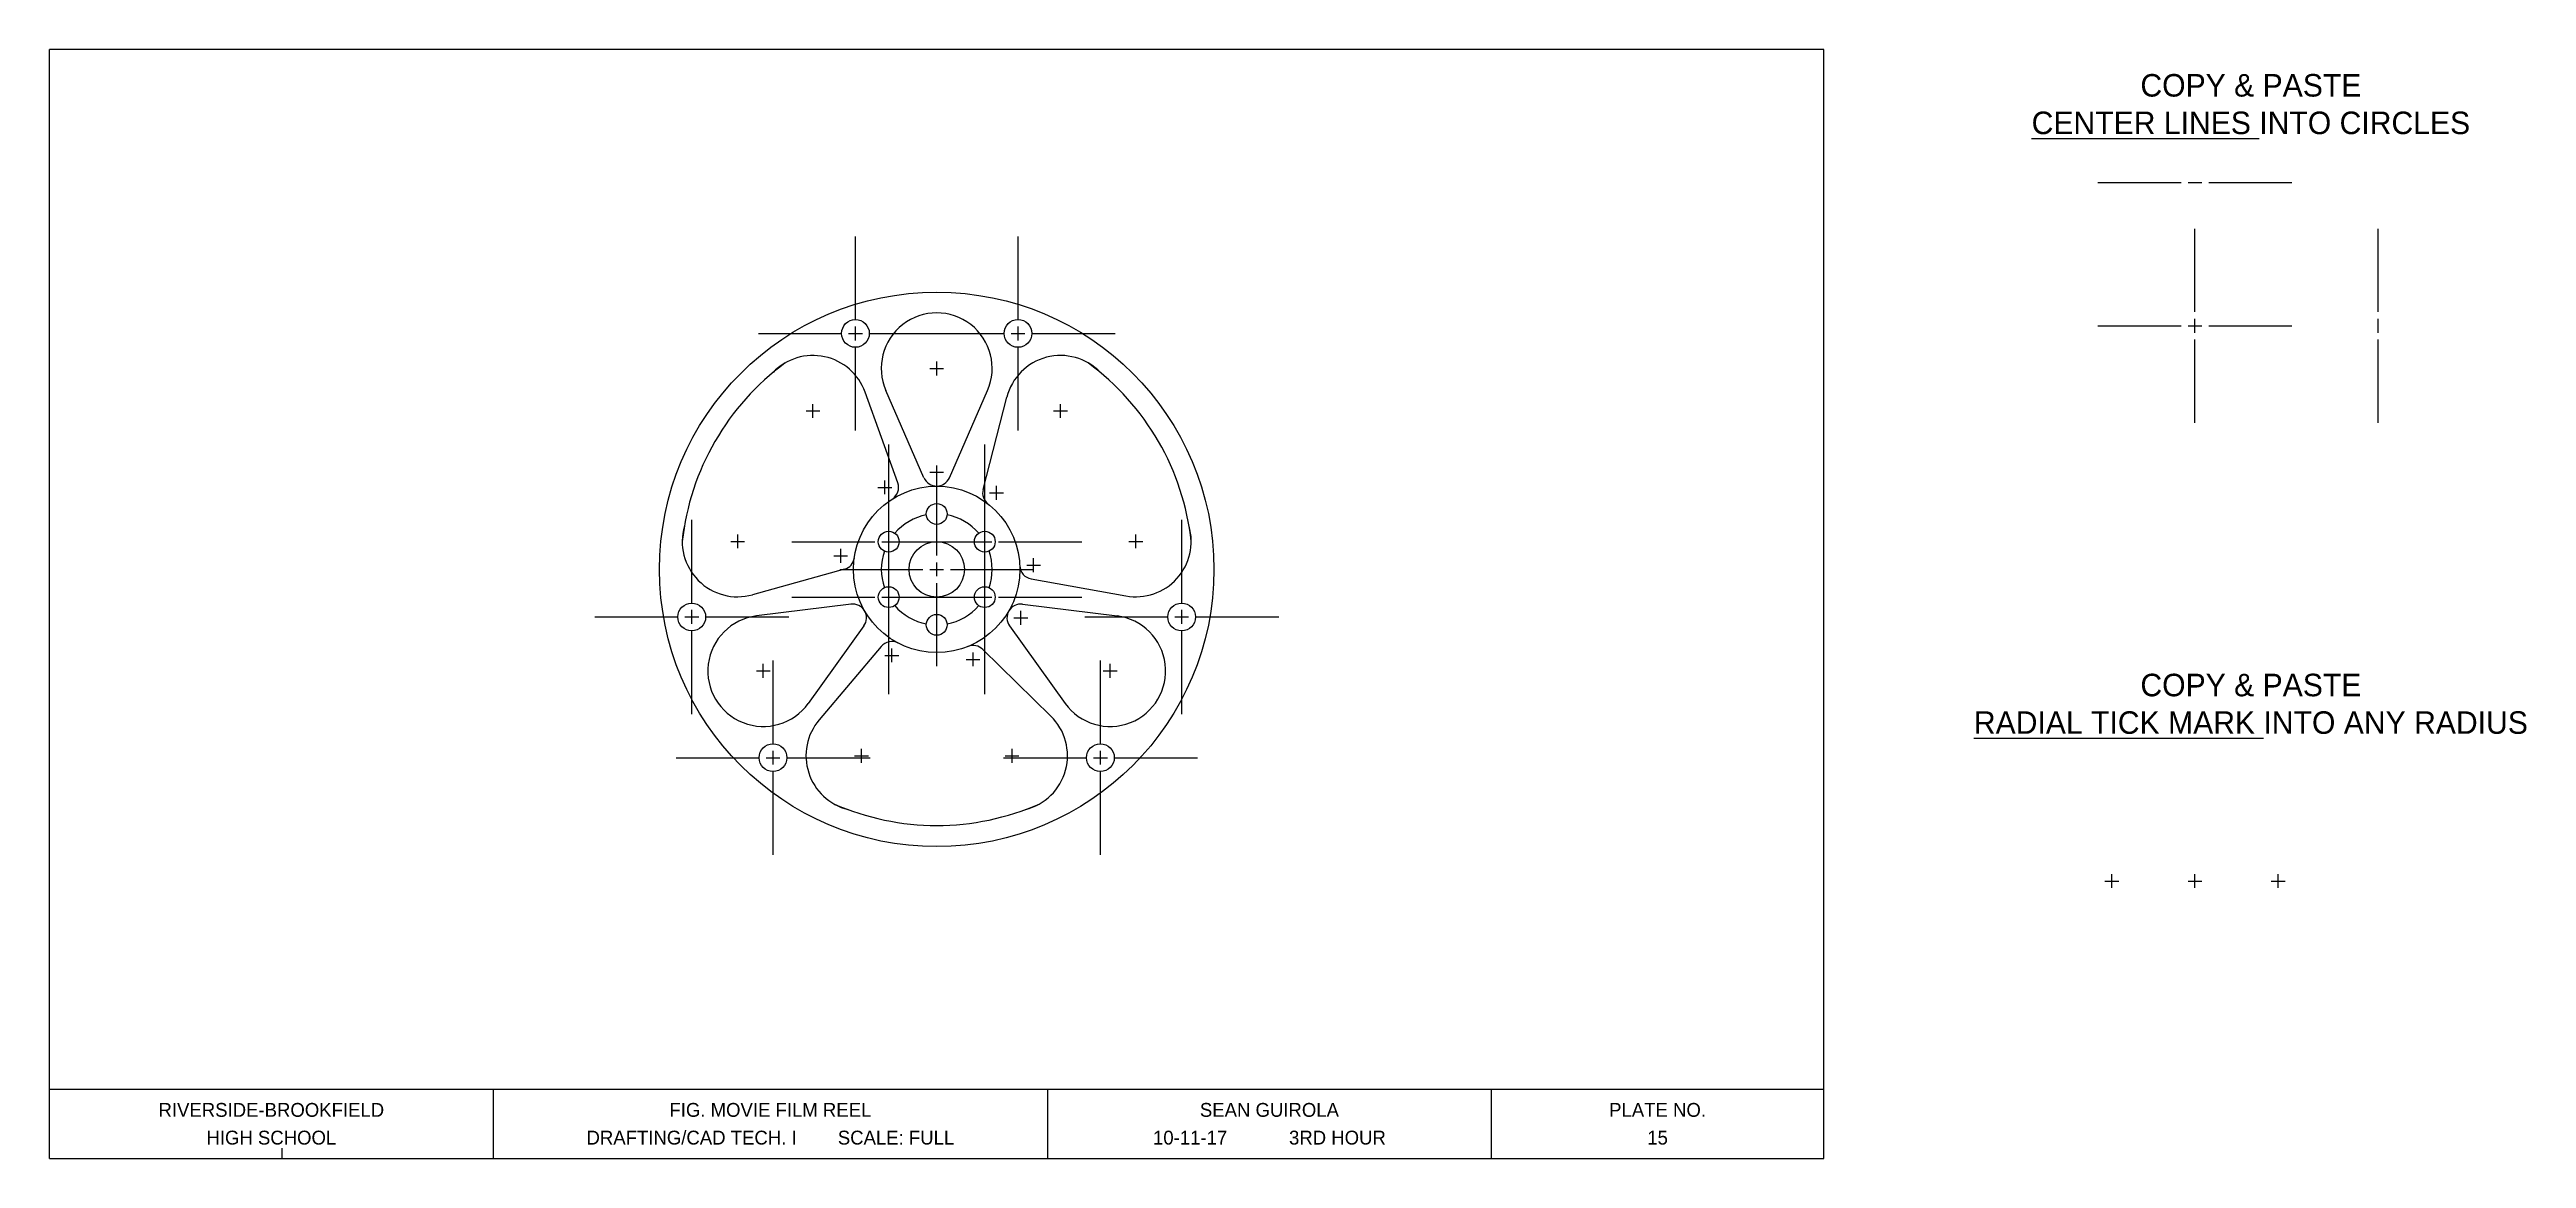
# Model space of a CAD drawing. Header units: inches. Extents: x 0 to 22.3, y 0 to 10.
import ezdxf
from ezdxf.enums import TextEntityAlignment as Align

# ---------------------------------------------------------------- set-up
doc = ezdxf.new("R2010")
doc.units = ezdxf.units.IN
doc.header["$MEASUREMENT"] = 0
for name, color, linetype in [('Boarder Line', 7, 'Continuous'), ('Center Lines', 1, 'Continuous'), ('Title Block', 6, 'Continuous')]:
    doc.layers.add(name, color=color, linetype=linetype)

msp = doc.modelspace()

# ---------------------------------------------------------------- linework, layer by layer
for p, q in [((0, 0), (0, 10)), ((7.885, 6.138), (7.542, 6.925)), ((8.115, 6.138), (8.458, 6.925)), ((7.649, 6.094), (7.355, 6.91)), ((8.418, 6.033), (8.632, 6.865)), ((7.167, 5.314), (6.339, 5.083)), ((8.852, 5.226), (9.706, 5.073)), ((7.227, 4.999), (6.374, 4.892)), ((8.773, 4.999), (9.626, 4.892)), ((7.344, 4.802), (6.842, 4.104)), ((8.656, 4.802), (9.158, 4.104)), ((7.499, 4.618), (6.939, 3.955)), ((8.415, 4.59), (9.029, 3.989)), ((2.097, 0), (2.097, 0.094))]:
    msp.add_line(p, q)
for centre, radius in [((8, 5.312), 2.5), ((7.267, 7.44), 0.125), ((8.733, 7.44), 0.125), ((8, 5.312), 0.75), ((8, 5.812), 0.0938), ((7.567, 5.562), 0.0938), ((8.433, 5.562), 0.0938), ((8, 5.312), 0.25), ((7.567, 5.062), 0.0938), ((8.433, 5.062), 0.0938), ((5.791, 4.883), 0.125), ((10.209, 4.883), 0.125), ((8, 4.812), 0.0938), ((6.524, 3.614), 0.125), ((9.476, 3.614), 0.125)]:
    msp.add_circle(centre, radius)
for centre, radius, start, end in [((8, 7.125), 0.5, 336.4218, 203.5782), ((8, 5.312), 2.309, 126.2728, 173.7272), ((6.884, 6.741), 0.5, 19.8108, 136), ((9.116, 6.741), 0.5, 44, 165.5782), ((8, 5.312), 2.309, 6.2728, 53.7272), ((7.531, 6.051), 0.125, 302.4046, 19.8108), ((8, 6.188), 0.125, 203.5782, 336.4218), ((8.539, 6.002), 0.125, 165.5782, 232), ((6.205, 5.565), 0.5, 164, 285.5782), ((8, 5.312), 0.5, 100.7588, 139.2412), ((8, 5.312), 0.5, 40.7588, 79.2412), ((9.795, 5.565), 0.5, 259.8108, 16), ((7.134, 5.434), 0.125, 285.5782, 352), ((8, 5.312), 0.5, 160.7588, 199.2412), ((8, 5.312), 0.5, 340.7588, 19.2412), ((8.874, 5.349), 0.125, 182.4046, 259.8108), ((7.242, 4.875), 0.125, 324.288, 97.1335), ((8, 5.312), 0.5, 220.7588, 259.2412), ((8, 5.312), 0.5, 280.7588, 319.2412), ((8.758, 4.875), 0.125, 82.8665, 215.712), ((6.436, 4.396), 0.5, 97.1335, 324.288), ((9.564, 4.396), 0.5, 215.712, 82.8665), ((7.595, 4.537), 0.125, 62.4046, 139.8108), ((8.328, 4.501), 0.125, 45.5782, 112), ((7.321, 3.632), 0.5, 139.8108, 256), ((8.679, 3.632), 0.5, 284, 45.5782), ((8, 5.312), 2.309, 246.2728, 293.7272)]:
    msp.add_arc(centre, radius, start, end)
at = {"layer": 'Boarder Line'}
for p, q in [((16, 10), (0, 10)), ((16, 0), (16, 10)), ((0, 0.625), (16, 0.625)), ((4, 0.625), (4, 0)), ((9, 0.625), (9, 0)), ((13, 0.625), (13, 0)), ((0, 0), (16, 0))]:
    msp.add_line(p, q, dxfattribs=at)
at = {"layer": 'Center Lines'}
for p, q in [((18.47, 8.802), (19.22, 8.802)), ((19.283, 8.802), (19.408, 8.802)), ((19.47, 8.802), (20.22, 8.802)), ((7.267, 7.565), (7.267, 8.315)), ((8.733, 7.565), (8.733, 8.315)), ((19.345, 7.634), (19.345, 8.384)), ((20.997, 7.634), (20.997, 8.384)), ((6.392, 7.44), (7.142, 7.44)), ((7.205, 7.44), (7.33, 7.44)), ((7.267, 7.377), (7.267, 7.502)), ((7.392, 7.44), (8.142, 7.44)), ((7.858, 7.44), (8.608, 7.44)), ((8.67, 7.44), (8.795, 7.44)), ((8.733, 7.377), (8.733, 7.502)), ((8.858, 7.44), (9.608, 7.44)), ((18.47, 7.509), (19.22, 7.509)), ((19.283, 7.509), (19.408, 7.509)), ((19.345, 7.446), (19.345, 7.571)), ((19.345, 6.634), (19.345, 7.384)), ((19.47, 7.509), (20.22, 7.509)), ((20.997, 7.446), (20.997, 7.571)), ((20.997, 6.634), (20.997, 7.384)), ((7.267, 6.565), (7.267, 7.315)), ((8, 7.062), (8, 7.188)), ((8.733, 6.565), (8.733, 7.315)), ((7.938, 7.125), (8.062, 7.125)), ((6.822, 6.741), (6.947, 6.741)), ((6.884, 6.678), (6.884, 6.803)), ((9.053, 6.741), (9.178, 6.741)), ((9.116, 6.678), (9.116, 6.803)), ((7.567, 5.688), (7.567, 6.438)), ((8.433, 5.688), (8.433, 6.438)), ((7.469, 6.051), (7.594, 6.051)), ((7.531, 5.989), (7.531, 6.114)), ((7.938, 6.188), (8.062, 6.188)), ((8, 6.125), (8, 6.25)), ((8, 5.438), (8, 6.188)), ((8.539, 5.94), (8.539, 6.065)), ((7.567, 5.188), (7.567, 5.938)), ((8.433, 5.188), (8.433, 5.938)), ((8.476, 6.002), (8.601, 6.002)), ((5.791, 5.008), (5.791, 5.758)), ((6.205, 5.502), (6.205, 5.627)), ((7.567, 5.5), (7.567, 5.625)), ((8.433, 5.5), (8.433, 5.625)), ((9.795, 5.502), (9.795, 5.627)), ((10.209, 5.008), (10.209, 5.758)), ((6.143, 5.565), (6.268, 5.565)), ((6.692, 5.562), (7.442, 5.562)), ((7.071, 5.434), (7.196, 5.434)), ((7.134, 5.372), (7.134, 5.497)), ((7.504, 5.562), (7.629, 5.562)), ((7.558, 5.562), (8.308, 5.562)), ((7.567, 4.688), (7.567, 5.438)), ((7.692, 5.562), (8.442, 5.562)), ((8, 5.25), (8, 5.375)), ((8.371, 5.562), (8.496, 5.562)), ((8.433, 4.688), (8.433, 5.438)), ((8.558, 5.562), (9.308, 5.562)), ((8.874, 5.287), (8.874, 5.412)), ((9.732, 5.565), (9.857, 5.565)), ((7.125, 5.312), (7.875, 5.312)), ((7.938, 5.312), (8.062, 5.312)), ((8, 4.438), (8, 5.188)), ((8.125, 5.312), (8.875, 5.312)), ((8.812, 5.349), (8.937, 5.349)), ((5.791, 4.821), (5.791, 4.946)), ((6.692, 5.062), (7.442, 5.062)), ((7.504, 5.062), (7.629, 5.062)), ((7.558, 5.062), (8.308, 5.062)), ((7.567, 5), (7.567, 5.125)), ((7.567, 4.188), (7.567, 4.938)), ((7.692, 5.062), (8.442, 5.062)), ((8.371, 5.062), (8.496, 5.062)), ((8.433, 5), (8.433, 5.125)), ((8.433, 4.188), (8.433, 4.938)), ((8.558, 5.062), (9.308, 5.062)), ((8.758, 4.812), (8.758, 4.938)), ((10.209, 4.821), (10.209, 4.946)), ((4.916, 4.883), (5.666, 4.883)), ((5.729, 4.883), (5.854, 4.883)), ((5.791, 4.008), (5.791, 4.758)), ((5.916, 4.883), (6.666, 4.883)), ((8.695, 4.875), (8.82, 4.875)), ((9.334, 4.883), (10.084, 4.883)), ((10.146, 4.883), (10.271, 4.883)), ((10.209, 4.008), (10.209, 4.758)), ((10.334, 4.883), (11.084, 4.883)), ((6.524, 3.739), (6.524, 4.489)), ((7.532, 4.537), (7.657, 4.537)), ((7.595, 4.475), (7.595, 4.6)), ((8.265, 4.501), (8.39, 4.501)), ((8.328, 4.439), (8.328, 4.564)), ((9.476, 3.739), (9.476, 4.489)), ((6.374, 4.396), (6.499, 4.396)), ((6.436, 4.334), (6.436, 4.459)), ((9.501, 4.396), (9.626, 4.396)), ((9.564, 4.334), (9.564, 4.459)), ((5.649, 3.614), (6.399, 3.614)), ((6.461, 3.614), (6.586, 3.614)), ((6.524, 3.552), (6.524, 3.677)), ((6.649, 3.614), (7.399, 3.614)), ((7.259, 3.632), (7.384, 3.632)), ((7.321, 3.569), (7.321, 3.694)), ((8.601, 3.614), (9.351, 3.614)), ((8.616, 3.632), (8.741, 3.632)), ((8.679, 3.569), (8.679, 3.694)), ((9.414, 3.614), (9.539, 3.614)), ((9.476, 3.552), (9.476, 3.677)), ((9.601, 3.614), (10.351, 3.614)), ((6.524, 2.739), (6.524, 3.489)), ((9.476, 2.739), (9.476, 3.489)), ((18.533, 2.501), (18.658, 2.501)), ((18.595, 2.439), (18.595, 2.564)), ((19.283, 2.501), (19.408, 2.501)), ((19.345, 2.439), (19.345, 2.564)), ((20.033, 2.501), (20.158, 2.501)), ((20.095, 2.439), (20.095, 2.564))]:
    msp.add_line(p, q, dxfattribs=at)

# ---------------------------------------------------------------- texts
msp.add_text('XX', height=0.00125).set_placement((3.998, 0.624), align=Align.MIDDLE_CENTER)
at = {"layer": 'Center Lines', "char_height": 0.20313, "attachment_point": 1}
for s, insert in [('\\pxqc;COPY & PASTE \\P{\\LCENTER LINES} INTO CIRCLES', (17.323, 9.779)), ('\\pxqc;COPY & PASTE \\P{\\LRADIAL TICK MARK} INTO ANY RADIUS', (17.323, 4.371))]:
    msp.add_mtext_dynamic_manual_height_columns(s, width=5.0539, gutter_width=0.625, heights=[0], dxfattribs=dict(at, insert=insert))
at = {"layer": 'Title Block'}
for s, height, p in [('RIVERSIDE-BROOKFIELD', 0.125, (2, 0.438)), ('FIG. MOVIE FILM REEL', 0.125, (6.5, 0.438)), ('SEAN GUIROLA', 0.125, (11, 0.438)), ('PLATE NO.', 0.125, (14.5, 0.438)), ('HIGH SCHOOL', 0.125, (2, 0.188)), ('DRAFTING/CAD TECH. I        SCALE: FULL', 0.125, (6.5, 0.188)), ('10-11-17            3RD HOUR', 0.125, (11, 0.188)), ('15', 0.125, (14.5, 0.188)), ('007', 0.0000781, (1.771, 0.187))]:
    msp.add_text(s, height=height, dxfattribs=at).set_placement(p, align=Align.MIDDLE_CENTER)

doc.saveas('drawing.dxf')
